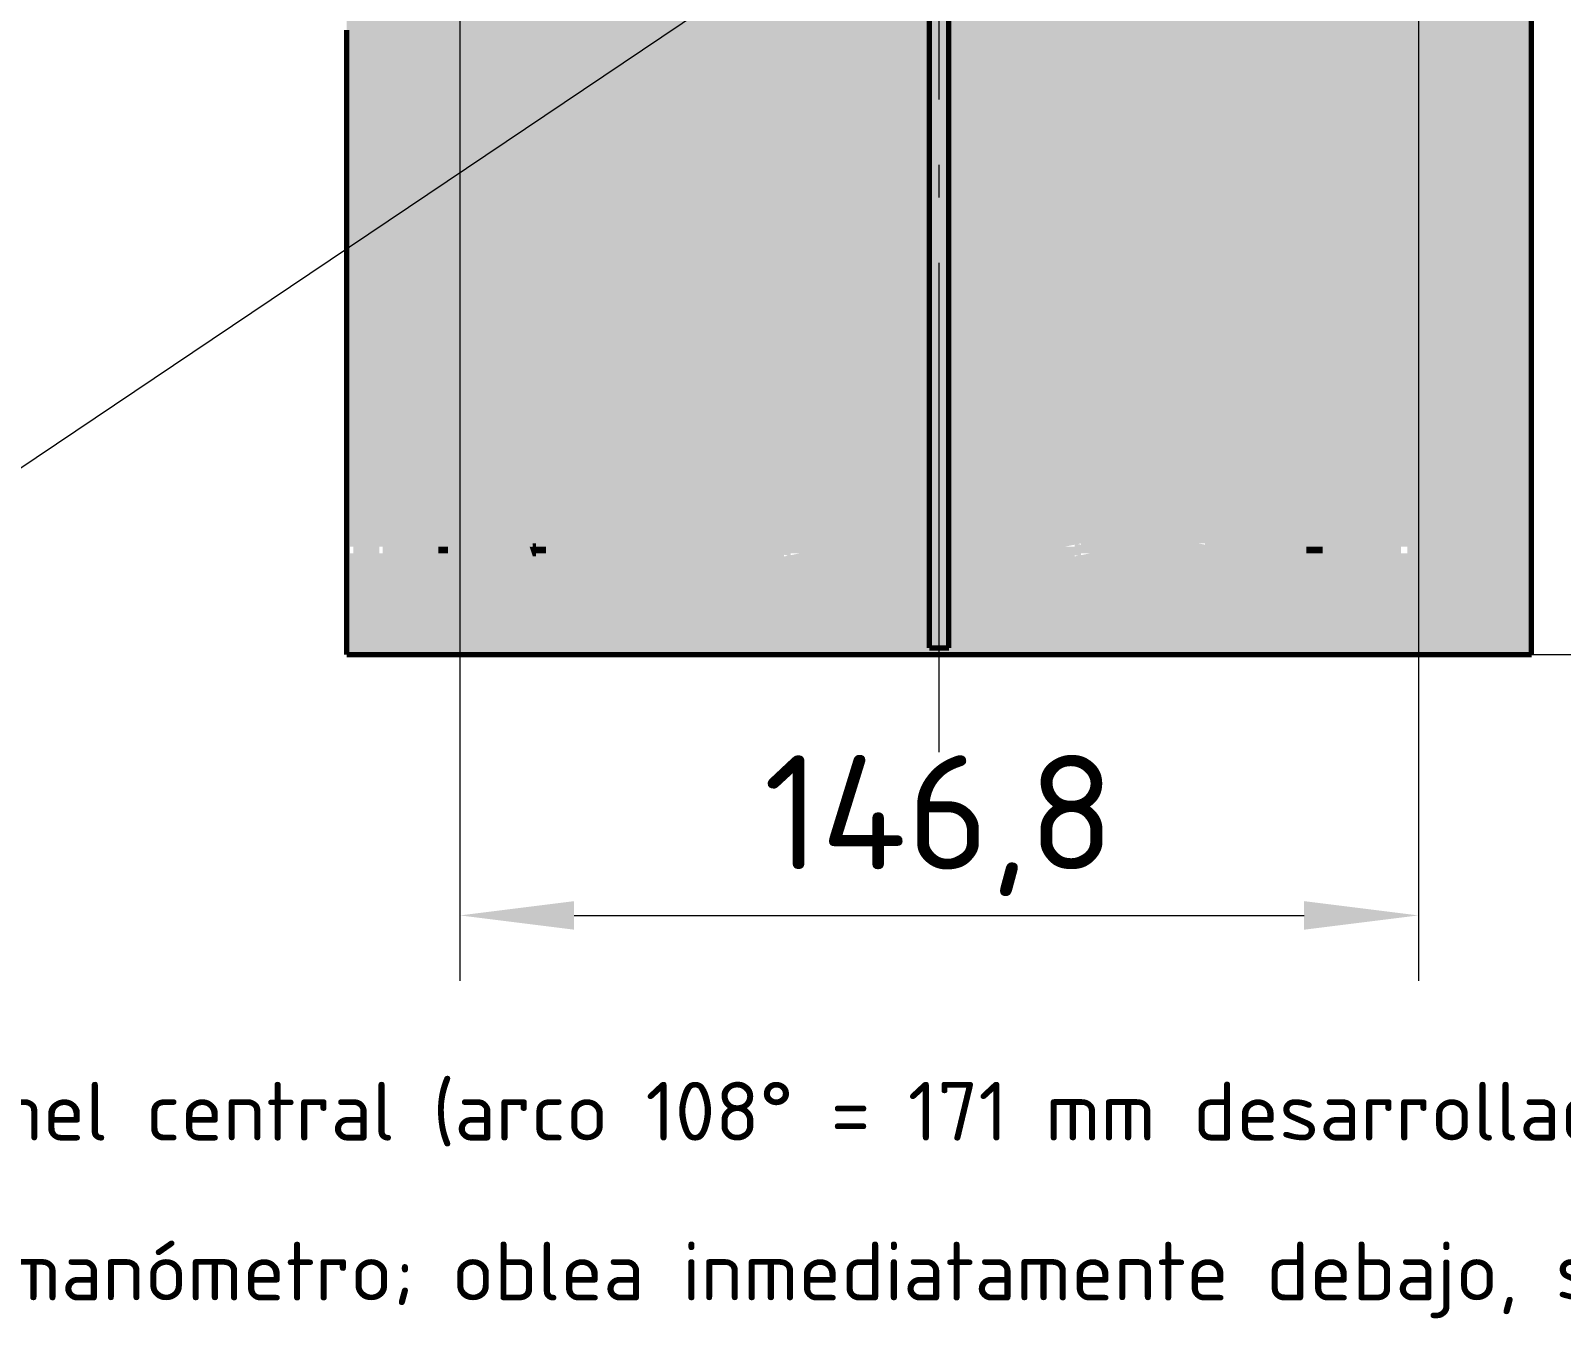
# Model space of a CAD drawing. Header units: millimetres. Extents: x 0 to 2208, y 0 to 420.
# Drawn here: x 1978.91 to 2025.81, y 208.65 to 248.11 of the extents above; entities that cross this region are included whole.
import ezdxf
from ezdxf.enums import TextEntityAlignment as Align

# ---------------------------------------------------------------- set-up
doc = ezdxf.new("R2010")
doc.units = ezdxf.units.MM
doc.linetypes.add('IRAM-F-TRAZO-PUNTO', pattern=[20, 15, -2, 1, -2])
for name, color, linetype, lineweight in [('01-VISIBLE', 7, 'CONTINUOUS', 70), ('03-EJE', 1, 'IRAM-F-TRAZO-PUNTO', 18), ('04-COTA', 3, 'CONTINUOUS', 18), ('06-TEXTO', 7, 'CONTINUOUS', 25), ('08-FINA', 5, 'CONTINUOUS', 18), ('13-GRAFICA', 30, 'CONTINUOUS', 18)]:
    doc.layers.add(name, color=color, linetype=linetype, lineweight=lineweight)
doc.styles.add('ISO3098', font='isocpeur.ttf')
doc.dimstyles.new('FLAMA-IRAM', dxfattribs={"dimtxt": 3.5, "dimasz": 3.5, "dimexe": 2, "dimexo": 1.5, "dimgap": 1, "dimtad": 1, "dimdec": 1, "dimtxsty": 'ISO3098', "dimblk": 'IRAM_FLECHA', "dimblk1": 'IRAM_FLECHA', "dimblk2": 'IRAM_FLECHA', "dimcen": 2.5, "dimclrd": 256, "dimclre": 256, "dimclrt": 256, "dimazin": 3, "dimtfac": 1, "dimtmove": 0, "dimatfit": 3, "dimlwd": 18, "dimlwe": 18})

# ---------------------------------------------------------------- blocks, each defined once
blk = doc.blocks.new('IRAM_FLECHA')
blk.add_solid([(0, 0), (-1, 0.125), (-1, -0.125)])

msp = doc.modelspace()

# ---------------------------------------------------------------- hatches: boundary and pattern name
at = {"layer": '13-GRAFICA', "true_color": 0xb21820}
h = msp.add_hatch(color=7, dxfattribs=at)
h.dxf.hatch_style = 1
h.paths.add_polyline_path([(2024.798, 259.7), (2024.798, 280.6), (2024.898, 280.6), (2024.898, 229), (2021.698, 229), (2021.698, 250.5), (2021.698, 258.5), (2021.698, 259.7)])
h = msp.add_hatch(color=7, dxfattribs=at)
h.dxf.hatch_style = 1
h.paths.add_polyline_path([(2001.798, 259.7), (2001.798, 232.3), (2001.798, 232.1), (2001.798, 229), (1998.298, 229), (1998.298, 232.1), (1998.298, 232.3), (1998.298, 248.1), (2001.398, 248.1), (2001.398, 259.1), (1998.298, 259.1), (1998.298, 259.7)])
h = msp.add_hatch(color=7, dxfattribs=at)
h.dxf.hatch_style = 1
h.paths.add_polyline_path([(2002.498, 259.7), (2002.498, 259.1), (2002.198, 259.1), (2002.198, 249.9), (2002.498, 249.9), (2002.498, 232.3), (2002.098, 232.3), (2002.098, 232.4), (2001.798, 232.3), (2001.798, 259.7)])
h = msp.add_hatch(color=7, dxfattribs=at)
h.dxf.hatch_style = 1
h.paths.add_polyline_path([(2011.298, 249.9), (2011.298, 259.1), (2010.598, 259.1), (2010.598, 259.7), (2011.398, 259.7), (2011.398, 232.3), (2011.098, 232.3), (2011.098, 232.4), (2010.598, 232.3), (2010.598, 249.9)])
h = msp.add_hatch(color=7, dxfattribs=at)
h.dxf.hatch_style = 1
h.paths.add_polyline_path([(2012.098, 259.7), (2012.098, 258.5), (2012.098, 250.5), (2012.098, 229), (2011.398, 229), (2011.398, 232.1), (2011.398, 232.3), (2011.398, 259.7)])
at = {"layer": '13-GRAFICA', "true_color": 0xffffff}
h = msp.add_hatch(color=7, dxfattribs=at)
h.dxf.hatch_style = 1
h.paths.add_polyline_path([(1988.598, 248.1), (1988.598, 259.1), (2001.398, 259.1), (2001.398, 248.1)])
at = {"layer": '13-GRAFICA', "true_color": 0xb21820}
h = msp.add_hatch(color=7, dxfattribs=at)
h.dxf.hatch_style = 1
h.paths.add_polyline_path([(2012.098, 229), (2012.098, 250.5), (2014.498, 250.5), (2014.498, 232.3), (2014.498, 232.1), (2014.498, 229)])
h = msp.add_hatch(color=7, dxfattribs=at)
h.dxf.hatch_style = 1
h.paths.add_polyline_path([(2014.898, 232.3), (2014.898, 232.4), (2014.698, 232.4), (2014.698, 232.3), (2014.498, 232.3), (2014.498, 250.5), (2015.198, 250.5), (2015.198, 232.3)])
h = msp.add_hatch(color=7, dxfattribs=at)
h.dxf.hatch_style = 1
h.paths.add_polyline_path([(2015.198, 229), (2015.198, 232.1), (2015.198, 232.3), (2015.198, 250.5), (2017.998, 250.5), (2017.998, 232.3), (2017.998, 232.1), (2017.998, 229)])
h = msp.add_hatch(color=7, dxfattribs=at)
h.dxf.hatch_style = 1
h.paths.add_polyline_path([(2018.498, 250.5), (2018.498, 232.3), (2017.998, 232.3), (2017.998, 250.5)])
h = msp.add_hatch(color=7, dxfattribs=at)
h.dxf.hatch_style = 1
h.paths.add_polyline_path([(2018.498, 229), (2018.498, 232.1), (2018.498, 232.3), (2018.498, 250.5), (2020.898, 250.5), (2020.898, 232.3), (2020.898, 232.1), (2020.898, 229)])
h = msp.add_hatch(color=7, dxfattribs=at)
h.dxf.hatch_style = 1
h.paths.add_polyline_path([(2021.098, 250.5), (2021.098, 232.3), (2020.898, 232.3), (2020.898, 250.5)])
h = msp.add_hatch(color=7, dxfattribs=at)
h.dxf.hatch_style = 1
h.paths.add_polyline_path([(2021.098, 229), (2021.098, 232.1), (2021.098, 232.3), (2021.098, 250.5), (2021.698, 250.5), (2021.698, 229)])
h = msp.add_hatch(color=7, dxfattribs=at)
h.dxf.hatch_style = 1
h.paths.add_polyline_path([(2006.398, 249.9), (2006.398, 232.3), (2006.098, 232.3), (2006.098, 232.1), (2006.398, 232.1), (2006.398, 229.2), (2007.098, 229.2), (2007.098, 232.1), (2007.398, 232.1), (2007.398, 232.3), (2007.098, 232.3), (2007.098, 249.9), (2010.598, 249.9), (2010.598, 232.3), (2010.598, 232.1), (2010.598, 229), (2002.498, 229), (2002.498, 232.1), (2002.498, 232.3), (2002.498, 249.9)])
h = msp.add_hatch(color=7, dxfattribs=at)
h.dxf.hatch_style = 1
h.paths.add_polyline_path([(2007.398, 232.3), (2007.398, 232.1), (2007.098, 232.1), (2007.098, 229.2), (2006.398, 229.2), (2006.398, 232.1), (2006.098, 232.1), (2006.098, 232.3), (2006.398, 232.3), (2006.398, 249.9), (2007.098, 249.9), (2007.098, 232.3)])
h = msp.add_hatch(color=7, dxfattribs=at)
h.dxf.hatch_style = 1
h.paths.add_polyline_path([(1988.598, 229), (1988.598, 248.1), (1988.698, 248.1), (1988.698, 232.3), (1988.698, 232.1), (1988.698, 229)])
h = msp.add_hatch(color=7, dxfattribs=at)
h.dxf.hatch_style = 1
h.paths.add_polyline_path([(1988.798, 248.1), (1988.798, 232.3), (1988.698, 232.3), (1988.698, 248.1)])
h = msp.add_hatch(color=7, dxfattribs=at)
h.dxf.hatch_style = 1
h.paths.add_polyline_path([(1988.798, 229), (1988.798, 232.1), (1988.798, 232.3), (1988.798, 248.1), (1989.598, 248.1), (1989.598, 232.3), (1989.598, 232.1), (1989.598, 229)])
h = msp.add_hatch(color=7, dxfattribs=at)
h.dxf.hatch_style = 1
h.paths.add_polyline_path([(1989.698, 248.1), (1989.698, 232.3), (1989.598, 232.3), (1989.598, 248.1)])
h = msp.add_hatch(color=7, dxfattribs=at)
h.dxf.hatch_style = 1
h.paths.add_polyline_path([(1989.698, 229), (1989.698, 232.1), (1989.698, 232.3), (1989.698, 248.1), (1991.398, 248.1), (1991.398, 232.3), (1991.398, 232.1), (1991.398, 229)])
h = msp.add_hatch(color=7, dxfattribs=at)
h.dxf.hatch_style = 1
h.paths.add_polyline_path([(1991.698, 248.1), (1991.698, 232.3), (1991.398, 232.3), (1991.398, 248.1)])
h = msp.add_hatch(color=7, dxfattribs=at)
h.dxf.hatch_style = 1
h.paths.add_polyline_path([(1991.698, 229), (1991.698, 232.1), (1991.698, 232.3), (1991.698, 248.1), (1994.198, 248.1), (1994.198, 232.3), (1994.198, 229)])
h = msp.add_hatch(color=7, dxfattribs=at)
h.dxf.hatch_style = 1
h.paths.add_polyline_path([(1994.698, 248.1), (1994.698, 232.3), (1994.398, 232.3), (1994.398, 232.4), (1994.198, 232.3), (1994.198, 248.1)])
h = msp.add_hatch(color=7, dxfattribs=at)
h.dxf.hatch_style = 1
h.paths.add_polyline_path([(1994.698, 229), (1994.698, 232.1), (1994.698, 232.3), (1994.698, 248.1), (1997.698, 248.1), (1997.698, 232.3), (1997.698, 232.1), (1997.698, 229)])
h = msp.add_hatch(color=7, dxfattribs=at)
h.dxf.hatch_style = 1
h.paths.add_polyline_path([(1998.298, 248.1), (1998.298, 232.3), (1997.998, 232.3), (1997.998, 232.4), (1997.698, 232.3), (1997.698, 248.1)])
h = msp.add_hatch(color=7, dxfattribs=at)
h.dxf.hatch_style = 1
h.paths.add_polyline_path([(1991.398, 232.3), (1991.698, 232.3), (1991.698, 232.1), (1991.398, 232.1)])
h = msp.add_hatch(color=7, dxfattribs=at)
h.dxf.hatch_style = 1
h.paths.add_polyline_path([(1994.398, 232.3), (1994.698, 232.3), (1994.698, 232.1), (1994.398, 232.1), (1994.398, 232), (1994.298, 232), (1994.198, 232.3), (1994.298, 232.3), (1994.298, 232.4), (1994.398, 232.4)])
h = msp.add_hatch(color=7, dxfattribs=at)
h.dxf.hatch_style = 1
h.paths.add_polyline_path([(1994.198, 229), (1994.198, 232.3), (1994.298, 232), (1994.398, 232), (1994.398, 232.1), (1994.698, 232.1), (1994.698, 229)])
h = msp.add_hatch(color=7, dxfattribs=at)
h.dxf.hatch_style = 1
h.paths.add_polyline_path([(1998.298, 232.1), (1997.998, 232.1), (1997.998, 232), (1997.898, 232), (1997.898, 232.1), (1997.698, 232.1), (1997.698, 232.3), (1997.998, 232.4), (1997.998, 232.3), (1998.298, 232.3)])
h = msp.add_hatch(color=7, dxfattribs=at)
h.dxf.hatch_style = 1
h.paths.add_polyline_path([(2002.498, 232.1), (2002.198, 232.1), (2002.198, 232), (2001.798, 232.1), (2001.798, 232.3), (2002.098, 232.4), (2002.098, 232.3), (2002.498, 232.3)])
h = msp.add_hatch(color=7, dxfattribs=at)
h.dxf.hatch_style = 1
h.paths.add_polyline_path([(2011.398, 232.1), (2011.098, 232.1), (2011.098, 232), (2010.598, 232.1), (2010.598, 232.3), (2010.898, 232.3), (2010.898, 232.4), (2011.398, 232.3)])
h = msp.add_hatch(color=7, dxfattribs=at)
h.dxf.hatch_style = 1
h.paths.add_polyline_path([(2014.698, 232.3), (2014.698, 232.4), (2015.198, 232.3), (2015.198, 232.1), (2014.698, 232), (2014.698, 232.1), (2014.498, 232.1), (2014.498, 232.3)])
h = msp.add_hatch(color=7, dxfattribs=at)
h.dxf.hatch_style = 1
h.paths.add_polyline_path([(2017.998, 232.1), (2017.998, 232.3), (2018.498, 232.3), (2018.498, 232.1)])
h = msp.add_hatch(color=7, dxfattribs=at)
h.dxf.hatch_style = 1
h.paths.add_polyline_path([(1988.698, 229), (1988.698, 232.1), (1988.798, 232.1), (1988.798, 229)])
h = msp.add_hatch(color=7, dxfattribs=at)
h.dxf.hatch_style = 1
h.paths.add_polyline_path([(1989.598, 229), (1989.598, 232.1), (1989.698, 232.1), (1989.698, 229)])
h = msp.add_hatch(color=7, dxfattribs=at)
h.dxf.hatch_style = 1
h.paths.add_polyline_path([(1991.398, 229), (1991.398, 232.1), (1991.698, 232.1), (1991.698, 229)])
h = msp.add_hatch(color=7, dxfattribs=at)
h.dxf.hatch_style = 1
h.paths.add_polyline_path([(1997.698, 229), (1997.698, 232.1), (1997.898, 232.1), (1997.898, 232), (1997.998, 232), (1997.998, 232.1), (1998.298, 232.1), (1998.298, 229)])
h = msp.add_hatch(color=7, dxfattribs=at)
h.dxf.hatch_style = 1
h.paths.add_polyline_path([(2001.798, 229), (2001.798, 232.1), (2001.998, 232.1), (2001.998, 232), (2002.498, 232.1), (2002.498, 229)])
h = msp.add_hatch(color=7, dxfattribs=at)
h.dxf.hatch_style = 1
h.paths.add_polyline_path([(2010.598, 229), (2010.598, 232.1), (2010.898, 232.1), (2010.898, 232), (2011.398, 232.1), (2011.398, 229)])
h = msp.add_hatch(color=7, dxfattribs=at)
h.dxf.hatch_style = 1
h.paths.add_polyline_path([(2014.498, 229), (2014.498, 232.1), (2014.698, 232.1), (2014.698, 232), (2015.198, 232.1), (2015.198, 229)])
h = msp.add_hatch(color=7, dxfattribs=at)
h.dxf.hatch_style = 1
h.paths.add_polyline_path([(2017.998, 229), (2017.998, 232.1), (2018.498, 232.1), (2018.498, 229)])
h = msp.add_hatch(color=7, dxfattribs=at)
h.dxf.hatch_style = 1
h.paths.add_polyline_path([(2020.898, 229), (2020.898, 232.1), (2021.098, 232.1), (2021.098, 229)])

# ---------------------------------------------------------------- linework, layer by layer
at = {"layer": '01-VISIBLE'}
for p, q in [((2006.448, 229.2), (2006.448, 280.56)), ((2007.048, 229.2), (2007.048, 280.56)), ((2024.898, 229), (2024.898, 259.727)), ((1988.598, 229), (1988.598, 248.127)), ((2006.448, 229.2), (2007.048, 229.2))]:
    msp.add_line(p, q, dxfattribs=at)
msp.add_lwpolyline([(1988.598, 229), (1988.698, 229), (1988.798, 229), (1988.898, 229), (1988.998, 229), (1989.098, 229), (1989.198, 229), (1989.298, 229), (1989.398, 229), (1989.498, 229), (1989.598, 229), (1989.698, 229), (1989.798, 229), (1989.898, 229), (1989.998, 229), (1990.098, 229), (1990.198, 229), (1990.298, 229), (1990.398, 229), (1990.498, 229), (1990.598, 229), (1990.698, 229), (1990.798, 229), (1990.898, 229), (1990.998, 229), (1991.098, 229), (1991.198, 229), (1991.298, 229), (1991.398, 229), (1991.498, 229), (1991.598, 229), (1991.698, 229), (1991.798, 229), (1991.898, 229), (1991.998, 229), (1992.098, 229), (1992.198, 229), (1992.298, 229), (1992.398, 229), (1992.498, 229), (1992.598, 229), (1992.698, 229), (1992.798, 229), (1992.898, 229), (1992.998, 229), (1993.098, 229), (1993.198, 229), (1993.298, 229), (1993.398, 229), (1993.498, 229), (1993.598, 229), (1993.698, 229), (1993.798, 229), (1993.898, 229), (1993.998, 229), (1994.098, 229), (1994.198, 229), (1994.298, 229), (1994.398, 229), (1994.498, 229), (1994.598, 229), (1994.698, 229), (1994.798, 229), (1994.898, 229), (1994.998, 229), (1995.098, 229), (1995.198, 229), (1995.298, 229), (1995.398, 229), (1995.498, 229), (1995.598, 229), (1995.698, 229), (1995.798, 229), (1995.898, 229), (1995.998, 229), (1996.098, 229), (1996.198, 229), (1996.298, 229), (1996.398, 229), (1996.498, 229), (1996.598, 229), (1996.698, 229), (1996.798, 229), (1996.898, 229), (1996.998, 229), (1997.098, 229), (1997.198, 229), (1997.298, 229), (1997.398, 229), (1997.498, 229), (1997.598, 229), (1997.698, 229), (1997.798, 229), (1997.898, 229), (1997.998, 229), (1998.098, 229), (1998.198, 229), (1998.298, 229), (1998.398, 229), (1998.498, 229), (1998.598, 229), (1998.698, 229), (1998.798, 229), (1998.898, 229), (1998.998, 229), (1999.098, 229), (1999.198, 229), (1999.298, 229), (1999.398, 229), (1999.498, 229), (1999.598, 229), (1999.698, 229), (1999.798, 229), (1999.898, 229), (1999.998, 229), (2000.098, 229), (2000.198, 229), (2000.298, 229), (2000.398, 229), (2000.498, 229), (2000.598, 229), (2000.698, 229), (2000.798, 229), (2000.898, 229), (2000.998, 229), (2001.098, 229), (2001.198, 229), (2001.298, 229), (2001.398, 229), (2001.498, 229), (2001.598, 229), (2001.698, 229), (2001.798, 229), (2001.898, 229), (2001.998, 229), (2002.098, 229), (2002.198, 229), (2002.298, 229), (2002.398, 229), (2002.498, 229), (2002.598, 229), (2002.698, 229), (2002.798, 229), (2002.898, 229), (2002.998, 229), (2003.098, 229), (2003.198, 229), (2003.298, 229), (2003.398, 229), (2003.498, 229), (2003.598, 229), (2003.698, 229), (2003.798, 229), (2003.898, 229), (2003.998, 229), (2004.098, 229), (2004.198, 229), (2004.298, 229), (2004.398, 229), (2004.498, 229), (2004.598, 229), (2004.698, 229), (2004.798, 229), (2004.898, 229), (2004.998, 229), (2005.098, 229), (2005.198, 229), (2005.298, 229), (2005.398, 229), (2005.498, 229), (2005.598, 229), (2005.698, 229), (2005.798, 229), (2005.898, 229), (2005.998, 229), (2006.098, 229), (2006.198, 229), (2006.298, 229), (2006.398, 229), (2006.498, 229), (2006.598, 229), (2006.698, 229), (2006.798, 229), (2006.898, 229), (2006.998, 229), (2007.098, 229), (2007.198, 229), (2007.298, 229), (2007.398, 229), (2007.498, 229), (2007.598, 229), (2007.698, 229), (2007.798, 229), (2007.898, 229), (2007.998, 229), (2008.098, 229), (2008.198, 229), (2008.298, 229), (2008.398, 229), (2008.498, 229), (2008.598, 229), (2008.698, 229), (2008.798, 229), (2008.898, 229), (2008.998, 229), (2009.098, 229), (2009.198, 229), (2009.298, 229), (2009.398, 229), (2009.498, 229), (2009.598, 229), (2009.698, 229), (2009.798, 229), (2009.898, 229), (2009.998, 229), (2010.098, 229), (2010.198, 229), (2010.298, 229), (2010.398, 229), (2010.498, 229), (2010.598, 229), (2010.698, 229), (2010.798, 229), (2010.898, 229), (2010.998, 229), (2011.098, 229), (2011.198, 229), (2011.298, 229), (2011.398, 229), (2011.498, 229), (2011.598, 229), (2011.698, 229), (2011.798, 229), (2011.898, 229), (2011.998, 229), (2012.098, 229), (2012.198, 229), (2012.298, 229), (2012.398, 229), (2012.498, 229), (2012.598, 229), (2012.698, 229), (2012.798, 229), (2012.898, 229), (2012.998, 229), (2013.098, 229), (2013.198, 229), (2013.298, 229), (2013.398, 229), (2013.498, 229), (2013.598, 229), (2013.698, 229), (2013.798, 229), (2013.898, 229), (2013.998, 229), (2014.098, 229), (2014.198, 229), (2014.298, 229), (2014.398, 229), (2014.498, 229), (2014.598, 229), (2014.698, 229), (2014.798, 229), (2014.898, 229), (2014.998, 229), (2015.098, 229), (2015.198, 229), (2015.298, 229), (2015.398, 229), (2015.498, 229), (2015.598, 229), (2015.698, 229), (2015.798, 229), (2015.898, 229), (2015.998, 229), (2016.098, 229), (2016.198, 229), (2016.298, 229), (2016.398, 229), (2016.498, 229), (2016.598, 229), (2016.698, 229), (2016.798, 229), (2016.898, 229), (2016.998, 229), (2017.098, 229), (2017.198, 229), (2017.298, 229), (2017.398, 229), (2017.498, 229), (2017.598, 229), (2017.698, 229), (2017.798, 229), (2017.898, 229), (2017.998, 229), (2018.098, 229), (2018.198, 229), (2018.298, 229), (2018.398, 229), (2018.498, 229), (2018.598, 229), (2018.698, 229), (2018.798, 229), (2018.898, 229), (2018.998, 229), (2019.098, 229), (2019.198, 229), (2019.298, 229), (2019.398, 229), (2019.498, 229), (2019.598, 229), (2019.698, 229), (2019.798, 229), (2019.898, 229), (2019.998, 229), (2020.098, 229), (2020.198, 229), (2020.298, 229), (2020.398, 229), (2020.498, 229), (2020.598, 229), (2020.698, 229), (2020.798, 229), (2020.898, 229), (2020.998, 229), (2021.098, 229), (2021.198, 229), (2021.298, 229), (2021.398, 229), (2021.498, 229), (2021.598, 229), (2021.698, 229), (2021.798, 229), (2021.898, 229), (2021.998, 229), (2022.098, 229), (2022.198, 229), (2022.298, 229), (2022.398, 229), (2022.498, 229), (2022.598, 229), (2022.698, 229), (2022.798, 229), (2022.898, 229), (2022.998, 229), (2023.098, 229), (2023.198, 229), (2023.298, 229), (2023.398, 229), (2023.498, 229), (2023.598, 229), (2023.698, 229), (2023.798, 229), (2023.898, 229), (2023.998, 229), (2024.098, 229), (2024.198, 229), (2024.298, 229), (2024.398, 229), (2024.498, 229), (2024.598, 229), (2024.698, 229), (2024.798, 229), (2024.898, 229)], dxfattribs=at)
at = {"layer": '03-EJE'}
msp.add_line((2006.748, 226), (2006.748, 309.685), dxfattribs=at)
at = {"layer": '08-FINA'}
msp.add_line((2006.748, 253.627), (1974.598, 232.016), dxfattribs=at)

# ---------------------------------------------------------------- texts
at = {"layer": '06-TEXTO', "style": 'ISO3098'}
for s, p in [('cuerda 147 = panel central (arco 108° = 171 mm desarrollados); colores reales', (2004, 215)), ('Etiqueta de frente sobre el eje del manómetro; oblea inmediatamente debajo, sin otra identificación entre ambas (Res.', (2004, 210.1))]:
    msp.add_text(s, height=1.8, dxfattribs=at).set_placement(p, align=Align.MIDDLE_CENTER)

# ---------------------------------------------------------------- dimensions: what is measured, and where the dimension line sits
at = {"layer": '04-COTA'}
msp.add_linear_dim(base=(1992.064, 221), p1=(1992.064, 259.727), p2=(2021.432, 259.727), dimstyle='FLAMA-IRAM', override={"dimlfac": 5}, dxfattribs=at).render()
msp.add_linear_dim(base=(2036.202, 229), p1=(2021.432, 229), p2=(2021.432, 259.727), angle=90, dimstyle='FLAMA-IRAM', override={"dimlfac": 5}, dxfattribs=at).render()

doc.saveas('drawing.dxf')
